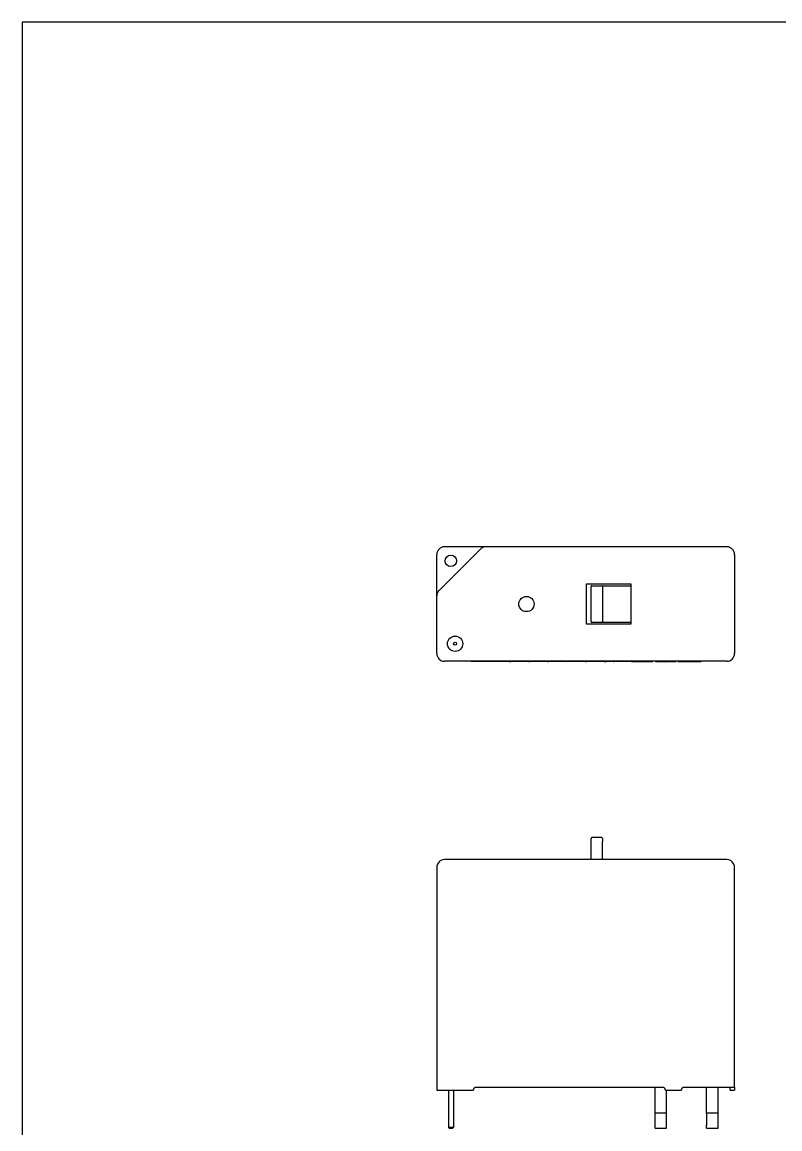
# Model space of a CAD drawing. Extents: x 10 to 220, y 10 to 307.
# Drawn here: x 21.5 to 120.8, y 151 to 296 of the extents above; entities that cross this region are included whole.
import ezdxf

# ---------------------------------------------------------------- set-up
doc = ezdxf.new("R2010")
doc.units = 0
doc.layers.get('0').update_dxf_attribs({"linetype": 'CONTINUOUS'})

msp = doc.modelspace()

# ---------------------------------------------------------------- linework, layer by layer
at = {"color": 110, "linetype": 'CONTINUOUS'}
for p, q in [((208.5, 296), (21.5, 296)), ((21.5, 296), (21.5, 21))]:
    msp.add_line(p, q, dxfattribs=at)
at = {"color": 7, "linetype": 'CONTINUOUS'}
for p, q in [((75.810389, 220.843074), (75.810389, 226.257288)), ((81.517496, 226.964395), (76.103282, 221.550181)), ((82.224602, 227.257287), (76.810389, 227.257287)), ((113.81039, 227.257287), (82.224602, 227.257287)), ((114.810388, 226.257288), (114.810388, 213.257288)), ((95.410389, 222.407288), (101.210389, 222.407288)), ((95.410389, 217.107288), (95.410389, 222.407288)), ((96.124391, 222.157288), (97.424391, 222.157288)), ((97.424391, 222.157288), (101.210389, 222.157288)), ((101.210389, 222.407288), (101.210389, 217.107288)), ((75.810389, 213.257288), (75.810389, 220.843074)), ((96.02439, 217.857288), (96.02439, 221.657288)), ((97.524391, 221.657288), (97.524391, 217.857288)), ((101.210389, 217.107288), (95.410389, 217.107288)), ((97.424391, 217.357288), (96.124391, 217.357288)), ((101.210389, 217.357288), (97.424391, 217.357288)), ((113.81039, 212.257288), (76.810389, 212.257288)), ((80.298139, 212.247288), (80.298139, 212.257288)), ((81.787603, 212.247288), (80.298139, 212.247288)), ((81.953661, 212.247288), (81.787603, 212.247288)), ((82.46897, 212.247288), (81.953661, 212.247288)), ((82.46897, 212.247288), (82.46897, 212.257288)), ((82.841547, 212.247288), (82.46897, 212.247288)), ((82.931203, 212.247288), (82.841547, 212.247288)), ((82.943411, 212.247288), (82.931203, 212.247288)), ((82.943411, 212.247288), (82.943411, 212.257288)), ((82.979066, 212.257288), (82.979066, 212.247288)), ((82.984757, 212.247288), (82.979066, 212.247288)), ((83.081711, 212.247288), (82.984757, 212.247288)), ((83.081711, 212.257288), (83.081711, 212.247288)), ((83.104683, 212.247288), (83.081711, 212.247288)), ((83.492949, 212.247288), (83.104683, 212.247288)), ((83.727472, 212.247288), (83.492949, 212.247288)), ((84.190185, 212.247288), (83.727472, 212.247288)), ((84.621325, 212.247288), (84.190185, 212.247288)), ((84.880683, 212.247288), (84.621325, 212.247288)), ((85.165482, 212.247288), (84.880683, 212.247288)), ((85.210211, 212.247288), (85.165482, 212.247288)), ((85.219197, 212.247288), (85.210211, 212.247288)), ((85.241586, 212.247288), (85.219197, 212.247288)), ((85.296901, 212.247288), (85.241586, 212.247288)), ((85.296901, 212.247288), (85.296901, 212.257288)), ((85.296901, 212.247288), (85.508462, 212.247288)), ((85.508462, 212.247288), (85.508462, 212.257288)), ((86.281472, 212.247288), (85.508462, 212.247288)), ((86.281472, 212.247288), (86.281472, 212.257288)), ((86.299451, 212.247288), (86.281472, 212.247288)), ((86.299451, 212.247288), (86.299451, 212.257288)), ((86.631193, 212.247288), (86.299451, 212.247288)), ((86.949354, 212.247288), (86.631193, 212.247288)), ((86.949354, 212.247288), (86.949354, 212.257288)), ((87.265303, 212.247288), (86.949354, 212.247288)), ((87.59051, 212.247288), (87.265303, 212.247288)), ((87.59051, 212.247288), (87.59051, 212.257288)), ((87.743476, 212.247288), (87.59051, 212.247288)), ((87.794474, 212.247288), (87.743476, 212.247288)), ((87.794474, 212.247288), (87.794474, 212.257288)), ((87.8446, 212.247288), (87.969934, 212.247288)), ((87.969934, 212.247288), (87.969934, 212.257288)), ((88.018458, 212.257288), (88.018458, 212.247288)), ((88.024148, 212.247288), (88.018458, 212.247288)), ((88.121103, 212.247288), (88.024148, 212.247288)), ((88.121103, 212.257288), (88.121103, 212.247288)), ((88.144075, 212.247288), (88.121103, 212.247288)), ((88.53234, 212.247288), (88.144075, 212.247288)), ((88.766864, 212.247288), (88.53234, 212.247288)), ((89.229577, 212.247288), (88.766864, 212.247288)), ((89.660717, 212.247288), (89.229577, 212.247288)), ((89.920074, 212.247288), (89.660717, 212.247288)), ((90.204873, 212.247288), (89.920074, 212.247288)), ((90.249603, 212.247288), (90.204873, 212.247288)), ((90.258588, 212.247288), (90.249603, 212.247288)), ((90.280978, 212.247288), (90.258588, 212.247288)), ((90.336292, 212.247288), (90.280978, 212.247288)), ((90.336292, 212.247288), (90.336292, 212.257288)), ((90.336292, 212.247288), (90.404502, 212.247288)), ((90.404502, 212.247288), (90.404502, 212.257288)), ((90.404502, 212.247288), (90.483253, 212.247288)), ((90.483253, 212.247288), (90.483253, 212.257288)), ((90.507035, 212.247288), (90.483253, 212.247288)), ((90.539923, 212.247288), (90.507035, 212.247288)), ((90.743523, 212.247288), (90.539923, 212.247288)), ((91.113544, 212.247288), (90.743523, 212.247288)), ((91.418599, 212.247288), (91.113544, 212.247288)), ((91.963092, 212.247288), (91.418599, 212.247288)), ((92.174994, 212.247288), (91.963092, 212.247288)), ((92.378326, 212.247288), (92.174994, 212.247288)), ((92.534752, 212.247288), (92.378326, 212.247288)), ((92.580142, 212.247288), (92.534752, 212.247288)), ((92.580142, 212.247288), (92.580142, 212.257288)), ((92.636135, 212.247288), (92.580142, 212.247288)), ((92.665551, 212.247288), (92.636135, 212.247288)), ((92.665551, 212.247288), (92.665551, 212.257288)), ((92.714473, 212.247288), (92.714473, 212.257288)), ((92.714473, 212.247288), (92.744429, 212.247288)), ((92.801082, 212.247288), (92.801082, 212.257288)), ((92.842108, 212.247288), (92.842108, 212.257288)), ((92.852451, 212.257288), (92.852451, 212.247288)), ((92.857598, 212.247288), (92.852451, 212.247288)), ((92.97091, 212.247288), (92.857598, 212.247288)), ((93.17903, 212.247288), (92.97091, 212.247288)), ((93.230081, 212.247288), (93.17903, 212.247288)), ((93.504398, 212.247288), (93.230081, 212.247288)), ((93.795366, 212.247288), (93.504398, 212.247288)), ((94.052845, 212.247288), (93.795366, 212.247288)), ((94.290377, 212.247288), (94.052845, 212.247288)), ((94.357807, 212.247288), (94.290377, 212.247288)), ((94.665501, 212.247288), (94.357807, 212.247288)), ((94.914795, 212.247288), (94.665501, 212.247288)), ((95.152381, 212.247288), (94.914795, 212.247288)), ((95.237245, 212.247288), (95.152381, 212.247288)), ((95.241319, 212.247288), (95.237245, 212.247288)), ((95.241319, 212.247288), (95.241319, 212.257288)), ((95.310959, 212.247288), (95.241319, 212.247288)), ((95.310959, 212.247288), (95.310959, 212.257288)), ((95.310959, 212.247288), (95.45163, 212.247288)), ((95.45163, 212.247288), (95.45163, 212.257288)), ((96.224667, 212.247288), (95.45163, 212.247288)), ((96.224667, 212.247288), (96.224667, 212.257288)), ((96.242673, 212.247288), (96.224667, 212.247288)), ((96.242673, 212.247288), (96.242673, 212.257288)), ((96.576664, 212.247288), (96.242673, 212.247288)), ((96.892481, 212.247288), (96.576664, 212.247288)), ((96.892481, 212.247288), (96.892481, 212.257288)), ((97.208604, 212.247288), (96.892481, 212.247288)), ((97.533758, 212.247288), (97.208604, 212.247288)), ((97.533758, 212.247288), (97.533758, 212.257288)), ((97.686806, 212.247288), (97.533758, 212.247288)), ((97.737641, 212.247288), (97.686806, 212.247288)), ((97.737641, 212.247288), (97.737641, 212.257288)), ((97.737641, 212.247288), (97.808111, 212.247288)), ((97.808111, 212.247288), (97.808111, 212.257288)), ((97.808111, 212.247288), (97.846573, 212.247288)), ((97.846573, 212.247288), (97.846573, 212.257288)), ((97.846573, 212.247288), (97.900418, 212.247288)), ((97.900418, 212.247288), (97.900418, 212.257288)), ((97.900418, 212.247288), (98.018195, 212.247288)), ((98.018195, 212.247288), (98.018195, 212.257288)), ((98.82166, 212.247288), (98.018195, 212.247288)), ((98.82166, 212.247288), (98.82166, 212.257288)), ((98.923494, 212.247288), (98.923494, 212.257288)), ((99.036745, 212.257288), (99.036745, 212.247288)), ((99.04137, 212.247288), (99.036745, 212.247288)), ((99.079674, 212.247288), (99.04137, 212.247288)), ((99.426805, 212.247288), (99.079674, 212.247288)), ((99.426805, 212.247288), (99.426805, 212.257288)), ((99.90474, 212.247288), (99.426805, 212.247288)), ((100.25346, 212.247288), (99.90474, 212.247288)), ((100.579675, 212.247288), (100.25346, 212.247288)), ((100.840752, 212.247288), (100.579675, 212.247288)), ((101.002307, 212.247288), (100.840752, 212.247288)), ((101.181978, 212.247288), (101.002307, 212.247288)), ((101.262099, 212.247288), (101.181978, 212.247288)), ((101.262099, 212.247288), (101.262099, 212.257288)), ((101.297769, 212.247288), (101.262099, 212.247288)), ((101.297769, 212.247288), (101.297769, 212.257288)), ((101.299591, 212.247288), (101.297769, 212.247288)), ((101.299591, 212.247288), (101.299591, 212.257288)), ((101.299591, 212.247288), (101.760817, 212.247288)), ((101.760817, 212.247288), (101.760817, 212.257288)), ((101.760817, 212.247288), (101.883893, 212.247288)), ((101.883893, 212.247288), (101.883893, 212.257288)), ((101.883893, 212.247288), (102.353125, 212.247288)), ((102.353125, 212.247288), (102.353125, 212.257288)), ((102.372925, 212.247288), (102.372925, 212.257288)), ((102.586174, 212.247288), (102.586174, 212.257288)), ((102.793864, 212.247288), (102.793864, 212.257288)), ((103.093866, 212.247288), (103.093866, 212.257288)), ((103.393865, 212.247288), (103.393865, 212.257288)), ((103.570789, 212.247288), (103.570789, 212.257288)), ((103.904548, 212.247288), (103.904548, 212.257288)), ((104.130189, 212.247288), (104.130189, 212.257288)), ((104.464236, 212.247288), (104.464236, 212.257288)), ((104.602698, 212.247288), (104.602698, 212.257288)), ((104.864235, 212.247288), (104.864235, 212.257288)), ((105.095004, 212.247288), (105.095004, 212.257288)), ((105.202697, 212.247288), (105.202697, 212.257288)), ((105.436174, 212.247288), (105.436174, 212.257288)), ((105.442583, 212.247288), (105.442583, 212.257288)), ((105.573352, 212.247288), (105.573352, 212.257288)), ((105.834891, 212.247288), (105.834891, 212.257288)), ((106.024207, 212.247288), (106.039775, 212.247288)), ((106.096429, 212.247288), (106.096429, 212.257288)), ((106.227198, 212.247288), (106.227198, 212.257288)), ((106.249848, 212.247288), (106.249848, 212.257288)), ((106.469934, 212.247288), (106.469934, 212.257288)), ((106.469934, 212.247288), (106.472365, 212.247288)), ((106.500703, 212.247288), (106.500703, 212.257288)), ((106.585318, 212.247288), (106.585318, 212.257288)), ((106.831472, 212.247288), (106.831472, 212.257288)), ((107.077626, 212.247288), (107.077626, 212.257288)), ((107.162242, 212.247288), (107.162242, 212.257288)), ((107.185319, 212.247288), (107.185319, 212.257288)), ((107.193438, 212.247288), (107.193438, 212.257288)), ((107.39557, 212.247288), (107.39557, 212.257288)), ((107.555739, 212.247288), (107.555739, 212.257288)), ((108.028622, 212.247288), (108.028622, 212.257288)), ((108.028622, 212.247288), (108.120147, 212.247288)), ((108.120147, 212.247288), (108.120147, 212.257288)), ((108.120147, 212.247288), (108.265062, 212.247288)), ((108.265062, 212.247288), (108.265062, 212.257288)), ((108.432859, 212.247288), (108.432859, 212.257288)), ((108.547264, 212.247288), (108.547264, 212.257288)), ((108.725063, 212.247288), (108.725063, 212.257288)), ((108.753979, 212.247288), (108.753979, 212.257288)), ((108.753979, 212.247288), (109.615519, 212.247288)), ((109.615519, 212.247288), (109.615519, 212.257288)), ((109.643854, 212.247288), (109.757542, 212.247288)), ((109.757542, 212.247288), (109.757542, 212.257288)), ((110.048852, 212.247288), (110.048852, 212.257288)), ((110.31039, 212.247288), (110.31039, 212.257288)), ((110.371928, 212.247288), (110.371928, 212.257288)), ((110.371928, 212.247288), (110.433466, 212.247288)), ((110.433466, 212.247288), (110.433466, 212.257288)), ((96.02439, 186.269785), (96.02439, 188.658341)), ((97.424391, 189.15834), (96.124391, 189.15834)), ((97.524391, 186.269785), (97.524391, 188.658341)), ((113.81039, 186.269785), (76.810389, 186.269785)), ((75.810389, 185.269785), (75.810389, 156.069785)), ((114.810388, 156.469784), (114.810388, 185.269785)), ((75.810389, 156.069785), (76.810389, 156.069785)), ((76.810389, 156.069785), (80.579449, 156.069785)), ((77.340389, 156.069785), (77.340389, 151.169784)), ((77.980389, 156.069785), (77.980389, 151.169784)), ((80.579449, 156.069785), (80.810389, 156.469784)), ((80.810389, 156.469784), (105.560388, 156.469784)), ((104.410389, 153.069784), (104.410389, 156.469784)), ((105.560388, 156.469784), (105.79133, 156.069785)), ((105.79133, 156.069785), (107.829449, 156.069785)), ((105.910388, 153.069784), (105.910388, 156.069785)), ((107.829449, 156.069785), (108.060389, 156.469784)), ((108.060389, 156.469784), (113.81039, 156.469784)), ((111.16039, 153.069784), (111.16039, 156.469784)), ((112.660389, 153.069784), (112.660389, 156.469784)), ((113.81039, 156.469784), (114.810388, 156.469784)), ((114.26039, 156.069785), (114.26039, 156.469784)), ((114.26039, 156.069785), (114.810388, 156.069785)), ((114.810388, 156.469784), (114.810388, 156.069785)), ((105.910388, 153.069784), (104.410389, 153.069784)), ((104.410389, 151.504181), (104.410389, 153.069784)), ((105.910388, 151.504181), (105.910388, 153.069784)), ((112.660389, 153.069784), (111.16039, 153.069784)), ((111.16039, 153.069784), (111.16039, 151.474973)), ((112.660389, 151.474973), (112.660389, 153.069784)), ((77.349176, 151.160998), (77.440389, 151.069784)), ((77.950389, 151.169784), (77.370389, 151.169784)), ((77.440389, 151.069784), (77.880389, 151.069784)), ((77.971602, 151.160998), (77.880389, 151.069784)), ((104.410389, 151.069784), (104.410389, 151.504181)), ((104.410389, 151.069784), (105.910388, 151.069784)), ((105.910388, 151.069784), (105.910388, 151.504181)), ((111.16039, 151.071047), (111.16039, 151.474973)), ((111.16039, 151.071047), (112.660389, 151.071047)), ((112.660389, 151.071047), (112.660389, 151.474973))]:
    msp.add_line(p, q, dxfattribs=at)
for points in [[(77.349176, 151.160998), (77.345445, 151.164729), (77.342672, 151.1675), (77.340965, 151.169208), (77.340389, 151.169784)], [(77.971602, 151.160998), (77.975333, 151.164729), (77.978105, 151.1675), (77.979812, 151.169208), (77.980389, 151.169784)]]:
    msp.add_lwpolyline(points, dxfattribs=at)
for centre, radius in [((77.660389, 225.407288), 0.75), ((87.560389, 219.757288), 1), ((78.210389, 214.557288), 1), ((78.210389, 214.557288), 0.2)]:
    msp.add_circle(centre, radius, dxfattribs=at)
for centre, radius, start, end in [((76.810389, 226.257288), 1, 90, 180), ((82.224602, 226.257288), 1, 90, 135), ((113.810389, 226.257288), 1, 0, 90), ((96.124391, 222.057288), 0.1, 90, 180), ((97.424391, 222.057288), 0.1, 0, 90), ((76.810389, 220.843074), 1, 157.5, 180), ((76.810389, 220.843074), 1, 135, 157.5), ((96.124391, 217.457288), 0.1, 180, 270), ((97.424391, 217.457288), 0.1, 270, 0), ((76.810389, 213.257288), 1, 180, 270), ((113.810389, 213.257288), 1, 270, 0), ((96.124391, 189.058341), 0.1, 90, 180), ((97.424391, 189.058341), 0.1, 0, 90), ((76.810389, 185.269784), 1, 135, 180), ((76.810389, 185.269784), 1, 90, 135), ((113.810389, 185.269784), 1, 45, 90), ((113.810389, 185.269784), 1, 0, 45), ((77.370389, 151.139784), 0.03, 90, 135), ((77.950389, 151.139784), 0.03, 45, 90)]:
    msp.add_arc(centre, radius, start, end, dxfattribs=at)
for points, start_tangent, end_tangent in [([(96.02438974732033, 221.65728764144617), (96.02438974732033, 221.6730399106029), (96.02438974732033, 221.68876709480978), (96.02438974732038, 221.70444410911702), (96.02438974732033, 221.72004586857477), (96.02438974732033, 221.7355472882331), (96.02438974732033, 221.75092328314238), (96.02438974732033, 221.76614876835256), (96.02438974732033, 221.78119865891406), (96.02438974732033, 221.7960478698769), (96.02438974732033, 221.8106713949675), (96.02438974732033, 221.8250469195502), (96.02438974732027, 221.83915542693697), (96.02438974732033, 221.8529781019491), (96.02438974732033, 221.86649612940775), (96.02438974732033, 221.87969069116227), (96.02438974732027, 221.89254267484066), (96.02438974732033, 221.90503242881303), (96.02438974732033, 221.91714024375628), (96.02438974732033, 221.92884641034786), (96.02438974732033, 221.94013121926483), (96.02438974732033, 221.95097736507128), (96.02438974732033, 221.96137715671549), (96.02438974732033, 221.97132530645095), (96.02438974732033, 221.98081652653136), (96.02438974732033, 221.9898455292102), (96.02438974732033, 221.99840149380205), (96.02438974732033, 222.00643856901254), (96.02438974732033, 222.01389723484786), (96.02438974732033, 222.0207179401268), (96.02438974732033, 222.0268411336681), (96.02438974732033, 222.03221180267875), (96.02438974732033, 222.03684921619114), (96.02438974732033, 222.04083327162462), (96.02438974732033, 222.04424563873894), (96.02438974732033, 222.047167987294), (96.02438974732033, 222.04968198704964), (96.02438974732033, 222.0518693077657), (96.02438974732033, 222.05381161920215), (96.02438974732033, 222.05559059111894), (96.02438974732033, 222.05728789327574)], (1e-16, 1), (1e-16, 1)), ([(97.52439092451212, 222.05728789327574), (97.52439092451212, 222.0555928154001), (97.52439092451212, 222.05381592059987), (97.52439092451212, 222.0518753919507), (97.52439092451212, 222.04968941252812), (97.52439092451212, 222.04717616540748), (97.52439092451212, 222.0442538336645), (97.52439092451212, 222.0408406003746), (97.52439092451212, 222.03685464861317), (97.52439092451212, 222.03221416145598), (97.52439092451212, 222.0268391114515), (97.52439092451212, 222.02071068489707), (97.52439092451212, 222.01388506669937), (97.52439092451212, 222.00642302390784), (97.52439092451212, 221.99838532357202), (97.52439092451212, 221.98983254980615), (97.52439092451212, 221.98080717898975), (97.52439092451212, 221.97131850107044), (97.52439092451212, 221.96137225580625), (97.52439092451212, 221.9509741829555), (97.52439092451212, 221.9401300222763), (97.52439092451212, 221.92884777061627), (97.52439092451212, 221.91714445134366), (97.52439092451212, 221.90503934399672), (97.52439092451212, 221.89255172811457), (97.52439092451212, 221.87970088323593), (97.52439092451212, 221.8665060855915), (97.52439092451212, 221.85298659047024), (97.52439092451212, 221.83916164499036), (97.52439092451212, 221.82505049625163), (97.52439092451212, 221.8106723913534), (97.52439092451212, 221.79604676275474), (97.52439092451212, 221.78119607657257), (97.52439092451212, 221.76614527487405), (97.52439092451212, 221.75091937209854), (97.52439092451212, 221.73554338268573), (97.52439092451212, 221.72004232107517), (97.52439092451212, 221.70444120170643), (97.52439092451212, 221.68876503901893), (97.52439092451212, 221.67303884745232), (97.52439092451212, 221.65728764144617)], (1e-16, -1), (1.806e-12, -1)), ([(96.02438974732033, 217.45728779120287), (96.02438974732033, 217.4589828084559), (96.02438974732033, 217.46075964501492), (96.02438974732033, 217.46270012018596), (96.02438974732033, 217.4648860532749), (96.02438974732033, 217.46739926358788), (96.02438974732033, 217.4703215704308), (96.02438974732033, 217.47373479310968), (96.02438974732033, 217.47772075093053), (96.02438974732033, 217.4823612631993), (96.02438974732033, 217.4877363596037), (96.02438974732033, 217.4938648509292), (96.02438974732033, 217.5006905429355), (96.02438974732033, 217.50815265883696), (96.02438974732038, 217.51619042184825), (96.02438974732033, 217.52474323813772), (96.02438974732033, 217.53376862608968), (96.02438974732033, 217.54325730017723), (96.02438974732033, 217.55320352628874), (96.02438974732033, 217.56360157031236), (96.02438974732038, 217.57444569813643), (96.02438974732033, 217.5857279177674), (96.02438974732033, 217.5974312070414), (96.02438974732033, 217.6095362865907), (96.02438974732033, 217.62202387704755), (96.02438974732033, 217.63487469904433), (96.02438974732033, 217.64806947648023), (96.02438974732033, 217.66158895393806), (96.02438974732033, 217.67541388407042), (96.02438974732033, 217.68952501954843), (96.02438974732033, 217.7039031130431), (96.02438974732033, 217.71852873186532), (96.02438974732033, 217.7333794096944), (96.02438974732033, 217.7484302043029), (96.02438974732033, 217.76365610109335), (96.02438974732033, 217.77903208546837), (96.02438974732033, 217.7945331428305), (96.02438974732027, 217.81013425858234), (96.02438974732033, 217.82581041812648), (96.02438974732033, 217.84153660686547), (96.02438974732033, 217.85728781020188)], (1e-16, 1), (-1.8058e-12, 1)), ([(97.52439092451212, 217.85728781020188), (97.52439092451212, 217.84153554965684), (97.52439092451212, 217.82580837372376), (97.52439092451212, 217.8101313670143), (97.52439092451212, 217.79452961414057), (97.52439092451212, 217.77902819971422), (97.52439092451212, 217.76365220834742), (97.52439092451212, 217.74842672465178), (97.52439092451212, 217.7333768332393), (97.52439092451212, 217.71852761872188), (97.52439092451212, 217.7039040870904), (97.52439092451212, 217.68952855456274), (97.52439092451212, 217.6754200416736), (97.52439092451212, 217.6615973675846), (97.52439092451212, 217.64807935145768), (97.52439092451212, 217.6348848153888), (97.52439092451212, 217.62203287197954), (97.52439092451212, 217.60954316628425), (97.52439092451212, 217.59743540032258), (97.52439092451212, 217.58572927611428), (97.52439092451212, 217.5744444956788), (97.52439092451212, 217.5635983588888), (97.52439092451212, 217.55319855871758), (97.52439092451212, 217.54325038683587), (97.52439092451212, 217.53375913491453), (97.52439092451212, 217.52473009462426), (97.52439092451212, 217.5161740905573), (97.52439092451212, 217.50813697697043), (97.52439092451212, 217.5006782761526), (97.52439092451212, 217.4938575415743), (97.52439092451212, 217.48773432670632), (97.52439092451212, 217.4823636465311), (97.52439092451212, 217.47772623242108), (97.52439092451212, 217.47374218582715), (97.52439092451212, 217.4703298358099), (97.52439092451212, 217.46740751142985), (97.52439092451212, 217.46489354174733), (97.52439092451212, 217.46270625582287), (97.52439092451212, 217.46076398271703), (97.52439092451212, 217.4589850514902), (97.52439092451212, 217.45728779120287)], (-3.6115e-12, -1), (1e-16, -1)), ([(98.9234944766151, 212.24728793373248), (98.92367726975638, 212.24728793373248), (98.92390710851438, 212.2472879337325), (98.92423103850578, 212.24728793373245), (98.9246961053473, 212.2472879337325), (98.92534935465565, 212.24728793373245), (98.92623783204746, 212.24728793373248), (98.92740858313951, 212.24728793373248), (98.9289086535484, 212.24728793373245), (98.93078508889099, 212.24728793373248), (98.93308493478386, 212.24728793373248), (98.93585523684376, 212.24728793373245), (98.93914304068736, 212.24728793373245), (98.94299539193142, 212.2472879337325), (98.94745933619251, 212.24728793373248), (98.95258191908746, 212.24728793373248), (98.95841018623295, 212.24728793373245), (98.96498344136697, 212.24728793373248), (98.97220468118618, 212.2472879337325), (98.97986040968428, 212.2472879337325), (98.98773338252184, 212.24728793373248)], (1, -2.79145e-10), (1, 0)), ([(102.37292516583082, 212.24728793373248), (102.39412906593637, 212.2472879337325), (102.41505627259917, 212.24728793373245), (102.43543009237666, 212.24728793373248), (102.45497383182604, 212.24728793373248), (102.47341079750473, 212.2472879337325), (102.49046429596993, 212.2472879337325), (102.5058576353488, 212.24728793373245), (102.51939541036526, 212.2472879337325), (102.53118157434582, 212.24728793373254), (102.54138897717715, 212.2472879337325), (102.55019046874591, 212.24728793373248), (102.55775889893866, 212.24728793373248), (102.56426711764206, 212.2472879337325), (102.56988797460426, 212.24728793373245), (102.57477528485626, 212.24728793373248), (102.57901110450652, 212.2472879337325), (102.58266058261515, 212.24728793373245), (102.58578886824242, 212.24728793373245), (102.58846111044843, 212.2472879337325), (102.59074245829348, 212.2472879337325), (102.59269806083753, 212.2472879337325), (102.59439306714089, 212.2472879337325), (102.5958926262638, 212.24728793373245), (102.59726188726628, 212.2472879337325), (102.5985659992086, 212.24728793373248)], (1, 2.6985e-12), (1, -8.51018e-11)), ([(102.58617382103083, 212.24728793373248), (102.58772956610122, 212.24728793373242), (102.58944990486734, 212.2472879337325), (102.59149943102491, 212.24728793373245), (102.59404273826968, 212.24728793373248), (102.59724442029747, 212.24728793373248), (102.60126907080391, 212.24728793373248), (102.60628128348483, 212.24728793373248), (102.61244565203586, 212.24728793373248), (102.61992677015283, 212.24728793373248), (102.62888923153142, 212.24728793373248), (102.6394976298674, 212.24728793373248), (102.6518864458491, 212.24728793373248), (102.66595590393925, 212.24728793373245), (102.6814964736561, 212.24728793373248), (102.69829799619598, 212.24728793373245), (102.71615031275488, 212.24728793373248), (102.73484326452913, 212.24728793373245), (102.7541666927149, 212.24728793373245), (102.7739104385083, 212.24728793373245), (102.79386434310553, 212.24728793373248)], (1, -6.95797e-11), (1, 2.8639e-12)), ([(102.79386434310553, 212.24728793373248), (102.80691023324371, 212.24728793373245), (102.81999258085253, 212.24728793373245), (102.83314784340294, 212.24728793373248), (102.84641247836558, 212.24728793373254), (102.85982294321113, 212.24728793373245), (102.87341569541044, 212.24728793373245), (102.88722719243415, 212.24728793373248), (102.901293891753, 212.2472879337325), (102.91565225083784, 212.24728793373248), (102.93033872715935, 212.24728793373248), (102.94538977818823, 212.2472879337325), (102.96083486278681, 212.24728793373248), (102.97665124699378, 212.24728793373245), (102.99279261918511, 212.24728793373248), (103.009212552506, 212.24728793373248), (103.02586462010149, 212.2472879337325), (103.04270239511666, 212.24728793373248), (103.05967945069656, 212.2472879337325), (103.07674935998628, 212.2472879337325), (103.0938656961309, 212.24728793373248)], (1, 0), (1, -3.3255e-12)), ([(102.96095851415274, 212.24728793373248), (102.96235806481323, 212.2472879337325), (102.96382497433879, 212.24728793373248), (102.96542660159437, 212.24728793373242), (102.96723030544499, 212.24728793373245), (102.96930344475564, 212.2472879337325), (102.9717133783914, 212.2472879337325), (102.97452746521722, 212.24728793373248), (102.97781306409811, 212.24728793373245), (102.98163753389909, 212.2472879337325), (102.98606823348521, 212.24728793373248), (102.99117252172144, 212.24728793373245), (102.99701775747283, 212.24728793373245), (103.00367129960435, 212.24728793373245), (103.01120050698106, 212.2472879337325), (103.019696373176, 212.2472879337325), (103.02934599918999, 212.2472879337325), (103.04036091151423, 212.24728793373245), (103.05295263664388, 212.2472879337325), (103.06733270107415, 212.24728793373248), (103.08370105930126, 212.2472879337325), (103.10197656771751, 212.24728793373248), (103.12178842397284, 212.2472879337325), (103.14275254110751, 212.24728793373248), (103.16448483216172, 212.24728793373245), (103.18660121017572, 212.24728793373248)], (1, 7.93659e-11), (1, 2.5929e-12)), ([(103.0938656961309, 212.24728793373248), (103.11080327652954, 212.2472879337325), (103.12770467179908, 212.24728793373248), (103.14453369681061, 212.24728793373248), (103.16125416643504, 212.2472879337325), (103.17782989554328, 212.2472879337325), (103.19422469900636, 212.24728793373248), (103.21040239169523, 212.24728793373248), (103.22632678848086, 212.24728793373248), (103.24196170423417, 212.24728793373248), (103.25727095382618, 212.24728793373242), (103.2722183521278, 212.24728793373248), (103.28677514177284, 212.24728793373248), (103.30096476375658, 212.2472879337325), (103.31483303918375, 212.2472879337325), (103.32842587470529, 212.24728793373248), (103.34178917697207, 212.24728793373245), (103.35496885263521, 212.2472879337325), (103.36801080834542, 212.24728793373245), (103.3809609507538, 212.24728793373248), (103.39386518651125, 212.24728793373248)], (1, 0), (1, -0)), ([(103.39386518651125, 212.24728793373248), (103.40834729372054, 212.24728793373245), (103.42272410406534, 212.2472879337325), (103.43689032068127, 212.24728793373248), (103.45074064670374, 212.24728793373245), (103.46416978526835, 212.24728793373248), (103.47707243951052, 212.24728793373248), (103.48934331256592, 212.24728793373245), (103.50087710757012, 212.24728793373254), (103.5115685276584, 212.24728793373245), (103.5213122759665, 212.24728793373248), (103.53000305562992, 212.2472879337325), (103.53755778519414, 212.24728793373248), (103.54404572030572, 212.24728793373248), (103.54960001891348, 212.24728793373248), (103.5543540576609, 212.24728793373248), (103.55844121319129, 212.24728793373248), (103.56199486214811, 212.2472879337325), (103.56514838117474, 212.2472879337325), (103.56803514691453, 212.2472879337325), (103.57078853601095, 212.24728793373248)], (1, -3.9395e-12), (1, -0)), ([(103.5455739086257, 212.24728793373248), (103.56592837436565, 212.24728793373245), (103.58623789376438, 212.24728793373248), (103.60645752048086, 212.2472879337325), (103.62654230817387, 212.24728793373245), (103.64644731050228, 212.24728793373245), (103.66612758112504, 212.24728793373245), (103.68553817370085, 212.24728793373248), (103.7046341418887, 212.24728793373242), (103.72337053934737, 212.24728793373248), (103.74170241973579, 212.24728793373248), (103.75958483671266, 212.24728793373248), (103.77698232242042, 212.2472879337325), (103.7939244316112, 212.24728793373245), (103.81046800449073, 212.24728793373245), (103.82666997481775, 212.2472879337325), (103.84258727635094, 212.24728793373245), (103.85827684284911, 212.2472879337325), (103.87379560807099, 212.24728793373248), (103.88920050577539, 212.24728793373248), (103.90454846972105, 212.24728793373248)], (1, 0), (1, 3.6968e-12)), ([(103.90454846972105, 212.24728793373248), (103.92575236982654, 212.2472879337325), (103.9466795764894, 212.24728793373245), (103.96705339626683, 212.24728793373248), (103.98659713571627, 212.24728793373248), (104.0050341013949, 212.2472879337325), (104.0220875998601, 212.2472879337325), (104.03748093923897, 212.24728793373245), (104.05101871425543, 212.2472879337325), (104.06280487823605, 212.24728793373254), (104.07301228106738, 212.2472879337325), (104.08181377263614, 212.24728793373248), (104.08938220282883, 212.24728793373248), (104.09589042153229, 212.2472879337325), (104.10151127849443, 212.24728793373245), (104.10639858874649, 212.24728793373248), (104.11063440839669, 212.2472879337325), (104.11428388650538, 212.24728793373245), (104.11741217213259, 212.24728793373245), (104.12008441433866, 212.2472879337325), (104.12236576218365, 212.2472879337325), (104.12432136472776, 212.2472879337325), (104.12601637103111, 212.2472879337325), (104.12751593015398, 212.24728793373245), (104.12888519115646, 212.2472879337325), (104.13018930309883, 212.24728793373248)], (1, 5.397e-12), (1, -8.51018e-11)), ([(104.46423608416191, 212.24728793373248), (104.4651015276742, 212.24728793373248), (104.46607986773674, 212.2472879337325), (104.46728400089992, 212.24728793373248), (104.46882682371412, 212.24728793373245), (104.4708212327296, 212.2472879337325), (104.47338012449669, 212.24728793373245), (104.4766163955658, 212.24728793373248), (104.4806429424871, 212.24728793373248), (104.48557266181106, 212.2472879337325), (104.49151845008791, 212.24728793373248), (104.49859320386801, 212.2472879337325), (104.50688959855674, 212.2472879337325), (104.51634006217793, 212.24728793373248), (104.52680074412157, 212.2472879337325), (104.53812732748443, 212.2472879337325), (104.55017549536333, 212.24728793373245), (104.56280093085505, 212.24728793373245), (104.5758593170564, 212.24728793373245), (104.58920633706416, 212.24728793373245), (104.60269767397514, 212.24728793373248)], (1, -6.18916e-11), (1, 4.2361e-12)), ([(104.60269767397514, 212.24728793373248), (104.61426693500798, 212.24728793373248), (104.62586435537608, 212.2472879337325), (104.63751809441467, 212.24728793373248), (104.64925631145891, 212.2472879337325), (104.66110716584413, 212.24728793373248), (104.67309881690554, 212.24728793373248), (104.68525942397835, 212.24728793373248), (104.69761714639785, 212.24728793373248), (104.71020014349918, 212.24728793373248), (104.72303657461762, 212.24728793373245), (104.73615459908845, 212.24728793373248), (104.74957654025926, 212.24728793373245), (104.76328405871433, 212.24728793373248), (104.77724151300785, 212.24728793373245), (104.79141319802002, 212.24728793373248), (104.80576340863118, 212.24728793373248), (104.82025643972136, 212.24728793373248), (104.83485658617096, 212.2472879337325), (104.84952814286012, 212.24728793373248), (104.86423540466902, 212.24728793373248)], (1, 0), (1, 0)), ([(104.86423540466902, 212.24728793373248), (104.87723208114986, 212.24728793373248), (104.89020153054705, 212.24728793373245), (104.90311652577688, 212.24728793373248), (104.91594983975565, 212.24728793373245), (104.92867424539978, 212.24728793373248), (104.94126251562554, 212.24728793373245), (104.9536874233493, 212.24728793373248), (104.96592174148728, 212.2472879337325), (104.97793824295584, 212.2472879337325), (104.9897097006714, 212.24728793373245), (105.00120888755023, 212.24728793373245), (105.01241408798111, 212.24728793373245), (105.0233428024857, 212.24728793373245), (105.03402953179645, 212.24728793373248), (105.04450884522694, 212.2472879337325), (105.05481531209037, 212.24728793373248), (105.06498350170037, 212.2472879337325), (105.07504798337007, 212.2472879337325), (105.08504332641306, 212.24728793373248), (105.09500410014263, 212.24728793373248)], (1, -4.3783e-12), (1, 0)), ([(105.09500410014263, 212.24728793373248), (105.10406786784708, 212.24728793373248), (105.11306286966314, 212.2472879337325), (105.12192033970237, 212.2472879337325), (105.13057151207627, 212.24728793373245), (105.13894762089652, 212.24728793373245), (105.14697990027466, 212.24728793373248), (105.15459958432226, 212.24728793373248), (105.16173790715092, 212.2472879337325), (105.16832610287216, 212.24728793373242), (105.17429540559763, 212.24728793373245), (105.1795770494389, 212.24728793373245), (105.18411716085151, 212.2472879337325), (105.18796161725234, 212.24728793373248), (105.19119726578705, 212.24728793373248), (105.19391107900796, 212.2472879337325), (105.19619002946732, 212.24728793373245), (105.19812108971749, 212.24728793373245), (105.19979123231073, 212.24728793373248), (105.20128742979941, 212.2472879337325), (105.20269665473572, 212.24728793373248)], (1, 0), (1, -7.83286e-11)), ([(105.25935086959473, 212.24728793373248), (105.26980698963249, 212.24728793373248), (105.28018436964064, 212.2472879337325), (105.29040426958969, 212.24728793373248), (105.30039156037154, 212.24728793373248), (105.31012277937666, 212.24728793373248), (105.31961306175035, 212.2472879337325), (105.32887846993472, 212.24728793373248), (105.3379350663719, 212.2472879337325), (105.34679891350393, 212.24728793373248), (105.35548607377288, 212.24728793373248), (105.36401260962091, 212.2472879337325), (105.37239458349015, 212.2472879337325), (105.38064805782258, 212.2472879337325), (105.38878909506033, 212.24728793373245), (105.39683375764557, 212.24728793373245), (105.40479810802029, 212.24728793373248), (105.41269820862667, 212.24728793373248), (105.42055012190676, 212.2472879337325), (105.42836991030262, 212.24728793373248), (105.43617363625643, 212.24728793373248)], (1, 0), (1, -0)), ([(105.44258299821493, 212.24728793373248), (105.44330980454029, 212.24728793373245), (105.44414490071395, 212.24728793373245), (105.44519657658427, 212.24728793373245), (105.44657312199942, 212.24728793373248), (105.44838282680777, 212.24728793373245), (105.45073398085756, 212.2472879337325), (105.4537348739972, 212.24728793373254), (105.45749379607489, 212.24728793373245), (105.46211903693896, 212.24728793373245), (105.46771888643767, 212.2472879337325), (105.47440163441937, 212.2472879337325), (105.48225644380759, 212.24728793373254), (105.49121904583839, 212.2472879337325), (105.50115137804457, 212.24728793373248), (105.51191490754397, 212.24728793373245), (105.52337110145439, 212.24728793373254), (105.53538142689351, 212.24728793373248), (105.5478073509793, 212.2472879337325), (105.56051034082944, 212.2472879337325), (105.57335186356184, 212.24728793373248)], (1, 0), (1, -8.9013e-12)), ([(105.57335186356184, 212.24728793373248), (105.58480375707919, 212.24728793373248), (105.59628598106005, 212.24728793373245), (105.60782886596817, 212.24728793373248), (105.61946274226696, 212.24728793373245), (105.63121794042016, 212.24728793373248), (105.64312479089122, 212.24728793373248), (105.65521362414378, 212.24728793373248), (105.66751477064147, 212.24728793373254), (105.68005856084775, 212.24728793373248), (105.69287532522631, 212.24728793373248), (105.70599539424066, 212.24728793373245), (105.71944311347991, 212.24728793373248), (105.73319926778757, 212.24728793373248), (105.74722537754317, 212.2472879337325), (105.76148287768277, 212.24728793373248), (105.77593320314239, 212.2472879337325), (105.79053778885796, 212.24728793373248), (105.80525806976553, 212.24728793373248), (105.82005548080113, 212.24728793373248), (105.83489145690069, 212.24728793373248)], (1, -4.9571e-12), (1, -0)), ([(105.63001725429174, 212.24728793373248), (105.63513064984525, 212.24728793373245), (105.63972942542736, 212.24728793373245), (105.64381019603425, 212.24728793373242), (105.64740173971998, 212.24728793373248), (105.65053283453884, 212.2472879337325), (105.65323225854488, 212.24728793373248), (105.65552878979238, 212.24728793373245), (105.65745120633554, 212.2472879337325), (105.65902828622845, 212.2472879337325), (105.6602888075254, 212.24728793373245), (105.66126154828052, 212.24728793373248), (105.66197528654791, 212.24728793373248), (105.66245880038193, 212.24728793373248), (105.66274086783662, 212.24728793373248), (105.66285026696622, 212.24728793373248), (105.66281577582495, 212.24728793373248), (105.66266617246688, 212.24728793373248), (105.66243023494636, 212.2472879337325), (105.66213674131737, 212.2472879337325), (105.66181446963421, 212.24728793373248)], (1, 0), (-1, 1e-16)), ([(105.83489145690069, 212.24728793373248), (105.849758084289, 212.24728793373245), (105.86459126388607, 212.24728793373248), (105.87935754790075, 212.2472879337325), (105.89402348854188, 212.2472879337325), (105.90855563801816, 212.24728793373254), (105.92292054853854, 212.24728793373245), (105.93708477231169, 212.24728793373245), (105.9510148615465, 212.24728793373248), (105.96467736845173, 212.24728793373245), (105.97803884523628, 212.2472879337325), (105.99106584410882, 212.24728793373248), (106.00373210861099, 212.24728793373245), (106.01605986606953, 212.2472879337325), (106.02809137449381, 212.24728793373248), (106.03986895517446, 212.24728793373248), (106.05143492940206, 212.2472879337325), (106.0628316184673, 212.2472879337325), (106.07410134366077, 212.2472879337325), (106.08528642627303, 212.2472879337325), (106.09642918759462, 212.24728793373248)], (1, 0), (1, 0)), ([(106.09642918759462, 212.24728793373248), (106.10751479189437, 212.24728793373242), (106.11848324147948, 212.24728793373242), (106.12921738163507, 212.2472879337325), (106.13960005764639, 212.2472879337325), (106.14951411479885, 212.24728793373248), (106.15884239837757, 212.24728793373245), (106.16746775368583, 212.2472879337325), (106.17530082401888, 212.24728793373248), (106.1823605759295, 212.24728793373248), (106.1886923580162, 212.24728793373245), (106.1943415188774, 212.24728793373245), (106.19935340711154, 212.24728793373245), (106.20377337131711, 212.24728793373245), (106.20764676009244, 212.24728793373245), (106.21101895890908, 212.24728793373245), (106.21393549813789, 212.24728793373245), (106.21644194373752, 212.24728793373248), (106.21858386166681, 212.2472879337325), (106.22040681788465, 212.24728793373248), (106.22195637834969, 212.2472879337325), (106.22327810902081, 212.24728793373248), (106.22441757585673, 212.2472879337325), (106.22542034481629, 212.24728793373248), (106.2263319818583, 212.2472879337325), (106.22719805294153, 212.24728793373248)], (1, -5.1551e-12), (1, -6.39934e-11)), ([(106.24984781795612, 212.24728793373248), (106.25855195601261, 212.24728793373248), (106.26726938493576, 212.24728793373248), (106.27601339559246, 212.24728793373248), (106.28479727884937, 212.24728793373248), (106.29363432557315, 212.24728793373245), (106.3025378266307, 212.24728793373248), (106.31152107288861, 212.24728793373248), (106.32059735521372, 212.24728793373245), (106.32977996447269, 212.2472879337325), (106.3390821915323, 212.24728793373248), (106.34851732725932, 212.2472879337325), (106.35809866252035, 212.24728793373245), (106.36783948818228, 212.24728793373248), (106.37775309511179, 212.24728793373245), (106.38785277417557, 212.2472879337325), (106.39815181624041, 212.24728793373248), (106.40866351217304, 212.2472879337325), (106.41940115284021, 212.24728793373248), (106.4303780291086, 212.24728793373248), (106.4415959601985, 212.24728793373248)], (1, 0), (1, 5.1228e-12)), ([(106.50070327871916, 212.24728793373248), (106.50199828817873, 212.24728793373248), (106.50334813369554, 212.2472879337325), (106.50480765132673, 212.24728793373242), (106.50643167712965, 212.24728793373248), (106.5082750471615, 212.24728793373248), (106.51039259747941, 212.24728793373248), (106.51283916414067, 212.24728793373248), (106.51566958320248, 212.2472879337325), (106.51893869072202, 212.24728793373248), (106.5227013227566, 212.2472879337325), (106.52701231536335, 212.24728793373245), (106.53191509887219, 212.24728793373248), (106.53737388863564, 212.24728793373248), (106.54331929054584, 212.24728793373248), (106.54968178858164, 212.24728793373248), (106.5563918667223, 212.24728793373248), (106.56338000894667, 212.24728793373245), (106.57057669923395, 212.24728793373245), (106.57791242156307, 212.24728793373245), (106.58531765991322, 212.24728793373248)], (1, 0), (1, -0)), ([(106.58531765991322, 212.24728793373248), (106.59637038342734, 212.2472879337325), (106.60744656703727, 212.2472879337325), (106.61856967083875, 212.24728793373248), (106.62976315492776, 212.2472879337325), (106.64105047939998, 212.24728793373248), (106.65245510435128, 212.2472879337325), (106.66400048987745, 212.24728793373248), (106.67571009607425, 212.24728793373245), (106.68760738303766, 212.2472879337325), (106.69971581086335, 212.24728793373254), (106.7120588396472, 212.2472879337325), (106.72465480039804, 212.24728793373248), (106.73748796134302, 212.24728793373248), (106.75052870810609, 212.2472879337325), (106.76374738557038, 212.2472879337325), (106.77711433861899, 212.24728793373242), (106.7905999121351, 212.24728793373248), (106.80417445100178, 212.24728793373248), (106.8178083001022, 212.24728793373248), (106.83147180431953, 212.24728793373248)], (1, 5.1375e-12), (1, 4.1648e-12)), ([(106.83147180431953, 212.24728793373248), (106.84524270078558, 212.24728793373248), (106.85898629666801, 212.24728793373245), (106.87267529138299, 212.24728793373248), (106.88628238434697, 212.2472879337325), (106.89978027497617, 212.2472879337325), (106.91314166268685, 212.24728793373245), (106.92633924689548, 212.2472879337325), (106.93934572701826, 212.24728793373248), (106.95213380247154, 212.2472879337325), (106.96467617267152, 212.24728793373245), (106.97694553703471, 212.24728793373245), (106.98891987523146, 212.2472879337325), (107.00061628527627, 212.2472879337325), (107.01206943497786, 212.24728793373248), (107.02331407581383, 212.2472879337325), (107.03438495926187, 212.2472879337325), (107.04531683679946, 212.24728793373245), (107.05614445990423, 212.2472879337325), (107.06690258005383, 212.24728793373248), (107.0776259487258, 212.24728793373248)], (1, 0), (1, 0)), ([(107.0776259487258, 212.24728793373248), (107.08496530900513, 212.24728793373245), (107.09224659778985, 212.24728793373248), (107.09941174358553, 212.24728793373248), (107.1064026748974, 212.24728793373248), (107.11316132023106, 212.2472879337325), (107.11962960809186, 212.24728793373245), (107.12574946698524, 212.24728793373248), (107.13146282541666, 212.2472879337325), (107.13671161189151, 212.2472879337325), (107.14143775491524, 212.24728793373248), (107.1455831829933, 212.24728793373248), (107.14910199747979, 212.24728793373248), (107.15203225732697, 212.24728793373242), (107.15444742298965, 212.24728793373254), (107.15642107935108, 212.24728793373248), (107.158026811295, 212.24728793373248), (107.15933820370483, 212.24728793373245), (107.1604288414641, 212.24728793373248), (107.16137230945637, 212.24728793373248), (107.16224219256512, 212.24728793373248)], (1, -1.55518e-11), (1, -0)), ([(107.39557016247383, 212.24728793373248), (107.39708694143994, 212.24728793373248), (107.39872480297848, 212.24728793373248), (107.400604829662, 212.24728793373248), (107.40284810406288, 212.24728793373248), (107.40557570875373, 212.24728793373248), (107.40890872630686, 212.24728793373254), (107.41296823929483, 212.2472879337325), (107.41787533029006, 212.24728793373248), (107.42375108186505, 212.24728793373248), (107.43071657659223, 212.24728793373248), (107.4388928970441, 212.2472879337325), (107.44837822646636, 212.24728793373248), (107.45909771447506, 212.24728793373248), (107.47089744689984, 212.2472879337325), (107.48362310310964, 212.24728793373248), (107.49712036247385, 212.24728793373248), (107.51123490436137, 212.24728793373245), (107.5258124081416, 212.2472879337325), (107.54069855318349, 212.24728793373248), (107.55573901885626, 212.24728793373248)], (1, -3.60911e-11), (1, 0)), ([(107.55573901885626, 212.24728793373248), (107.57674658512681, 212.2472879337325), (107.59780340960779, 212.24728793373248), (107.6189587505095, 212.24728793373242), (107.6402618660425, 212.24728793373248), (107.66176201441706, 212.24728793373248), (107.68350845384364, 212.24728793373254), (107.70555044253254, 212.2472879337325), (107.72793723869424, 212.24728793373248), (107.75071810053916, 212.24728793373248), (107.77394228627762, 212.24728793373245), (107.79765905412009, 212.24728793373248), (107.82190728532541, 212.24728793373245), (107.84665460841742, 212.24728793373248), (107.87183872707672, 212.2472879337325), (107.8973972419366, 212.24728793373248), (107.92326775363026, 212.24728793373248), (107.94938786279093, 212.24728793373248), (107.97569517005186, 212.24728793373245), (108.00212727604631, 212.2472879337325), (108.02862178140751, 212.24728793373248)], (1, 2.7027e-12), (1, -2.148e-12)), ([(108.26506223136064, 212.24728793373248), (108.27478787421123, 212.24728793373245), (108.28447512980998, 212.2472879337325), (108.29408561090477, 212.24728793373248), (108.30358093024395, 212.2472879337325), (108.3129227005754, 212.2472879337325), (108.32207253464722, 212.24728793373248), (108.33099664746553, 212.24728793373248), (108.33969620003185, 212.2472879337325), (108.34818838869913, 212.24728793373248), (108.35649049379234, 212.24728793373248), (108.36461979563623, 212.2472879337325), (108.37259357455585, 212.24728793373245), (108.38042911087618, 212.2472879337325), (108.38814368492197, 212.2472879337325), (108.39575457701827, 212.24728793373254), (108.40327906748999, 212.2472879337325), (108.41073443666201, 212.24728793373248), (108.4181379648592, 212.24728793373245), (108.42550693240665, 212.24728793373245), (108.43285861962912, 212.24728793373248)], (1, 0), (1, 0)), ([(108.43285861962912, 212.24728793373248), (108.44305754021141, 212.24728793373245), (108.45317273925721, 212.24728793373248), (108.46312049522984, 212.24728793373254), (108.47281708659276, 212.24728793373248), (108.48217879180939, 212.24728793373245), (108.49112188934319, 212.24728793373248), (108.4995626576576, 212.24728793373245), (108.50741737521602, 212.24728793373248), (108.51460232048194, 212.24728793373248), (108.5210337719187, 212.2472879337325), (108.52662800798979, 212.24728793373245), (108.5313196083774, 212.2472879337325), (108.53516471003022, 212.24728793373248), (108.53826899797005, 212.24728793373248), (108.5407383027273, 212.2472879337325), (108.54267845483244, 212.24728793373245), (108.54419528481586, 212.2472879337325), (108.54539462320795, 212.24728793373248), (108.5463823005392, 212.2472879337325), (108.54726414734003, 212.24728793373248)], (1, -5.5965e-12), (1, 0)), ([(108.54726414734003, 212.24728793373248), (108.5658829245813, 212.24728793373248), (108.58411323858442, 212.24728793373248), (108.60156662611124, 212.24728793373245), (108.61785462392365, 212.24728793373248), (108.63258877792728, 212.2472879337325), (108.64548926689193, 212.24728793373242), (108.65665510222996, 212.24728793373245), (108.66626782422813, 212.24728793373245), (108.67450897317318, 212.24728793373248), (108.68156008935196, 212.24728793373248), (108.68760271305112, 212.24728793373248), (108.69281838455757, 212.24728793373248), (108.69738826443839, 212.2472879337325), (108.70144910355114, 212.24728793373248), (108.70505221671326, 212.24728793373245), (108.70823921537473, 212.24728793373248), (108.71105171098557, 212.24728793373248), (108.713531314996, 212.24728793373245), (108.71571963885592, 212.24728793373245), (108.71765829401548, 212.24728793373245), (108.71938889192475, 212.24728793373248), (108.72095304403373, 212.2472879337325), (108.72239236179254, 212.24728793373248), (108.72374845665118, 212.24728793373245), (108.72506294005981, 212.24728793373248)], (1, 0), (1, 4.25805e-11)), ([(109.75754204743973, 212.24728793373248), (109.78143285728444, 212.2472879337325), (109.8052701233191, 212.24728793373248), (109.82900030173354, 212.2472879337325), (109.85256984871776, 212.24728793373254), (109.8759252204616, 212.24728793373248), (109.89901287315493, 212.24728793373248), (109.92177926298771, 212.2472879337325), (109.94417084614989, 212.24728793373248), (109.96613407883129, 212.24728793373245), (109.98761541722197, 212.24728793373248), (110.00856131751166, 212.24728793373248), (110.0289296908974, 212.24728793373248), (110.04875602333189, 212.24728793373248), (110.06810797906425, 212.24728793373248), (110.0870533261947, 212.2472879337325), (110.10565983282365, 212.24728793373248), (110.12399526705136, 212.2472879337325), (110.14212739697811, 212.24728793373248), (110.1601239907043, 212.2472879337325), (110.17805281633011, 212.24728793373248)], (1, 2.382e-12), (1, -0)), ([(110.0488522981988, 212.24728793373248), (110.06325477514335, 212.24728793373245), (110.07763254672122, 212.24728793373248), (110.09196090756583, 212.24728793373245), (110.10621515231051, 212.24728793373245), (110.12037057558868, 212.24728793373248), (110.13440247203371, 212.24728793373245), (110.14828613627887, 212.24728793373245), (110.16199686295764, 212.2472879337325), (110.17550994670322, 212.2472879337325), (110.1888006821492, 212.2472879337325), (110.20184436392876, 212.24728793373245), (110.21462071481696, 212.24728793373248), (110.2271445279832, 212.24728793373248), (110.23944728158673, 212.24728793373248), (110.25156055556508, 212.2472879337325), (110.26351592985574, 212.24728793373245), (110.27534498439636, 212.24728793373248), (110.28707929912437, 212.2472879337325), (110.2987504539773, 212.24728793373245), (110.31039002889273, 212.24728793373248)], (1, 0), (1, 9.7541e-12)), ([(110.31039002889273, 212.24728793373248), (110.3147836954499, 212.24728793373245), (110.31915277120115, 212.24728793373245), (110.32347266534063, 212.24728793373248), (110.32771878706237, 212.2472879337325), (110.33186654556047, 212.24728793373245), (110.33589135002902, 212.2472879337325), (110.33976860966212, 212.24728793373254), (110.34347373365384, 212.24728793373248), (110.3469821311983, 212.24728793373248), (110.35026921148963, 212.24728793373245), (110.35331038372183, 212.2472879337325), (110.3560861052143, 212.2472879337325), (110.35861230667692, 212.2472879337325), (110.36092012726041, 212.24728793373245), (110.36304076423326, 212.2472879337325), (110.36500541486387, 212.24728793373248), (110.36684527642072, 212.24728793373248), (110.36859154617221, 212.24728793373248), (110.37027542138682, 212.24728793373248), (110.37192809933302, 212.24728793373248)], (1, 0), (1, 3.40761e-11)), ([(96.02438974732033, 188.65834125211288), (96.02438974732033, 188.6740934655626), (96.02438974732033, 188.68982059650708), (96.02438974732033, 188.70549756244137), (96.02438974732033, 188.72109928086013), (96.02438974732033, 188.7366006692583), (96.02438974732033, 188.7519766451307), (96.02438974732033, 188.7672021259722), (96.02438974732033, 188.7822520292776), (96.02438974732033, 188.79710127254177), (96.02438974732033, 188.81172485172843), (96.02438974732033, 188.82610044704577), (96.02438974732033, 188.84020902742236), (96.02438974732033, 188.85403176271595), (96.02438974732038, 188.86754982278453), (96.02438974732033, 188.88074437462035), (96.02438974732033, 188.89359630154337), (96.02438974732033, 188.90608596695833), (96.02438974732033, 188.918193678648), (96.02438974732033, 188.92989974439496), (96.02438974732038, 188.94118447198196), (96.02438974732033, 188.95203056973642), (96.02438974732033, 188.96243034672327), (96.02438974732033, 188.97237851183138), (96.02438974732033, 188.98186977394963), (96.02438974732033, 188.99089884196698), (96.02438974732033, 188.9994548906097), (96.02438974732033, 189.00749205849831), (96.02438974732033, 189.01495081421348), (96.02438974732033, 189.02177159515674), (96.02438974732033, 189.02789483872948), (96.02438974732033, 189.03326552167576), (96.02438974732033, 189.037902912297), (96.02438974732033, 189.04188691214773), (96.02438974732033, 189.04529919507434), (96.02438974732033, 189.04822143492308), (96.02438974732033, 189.05073530554031), (96.02438974732027, 189.0529224807723), (96.02438974732033, 189.0548646344654), (96.02438974732033, 189.05664344046582), (96.02438974732033, 189.05834057261998)], (1e-16, 1), (1e-16, 1)), ([(97.52439092451212, 189.05834057261998), (97.52439092451212, 189.05664571518318), (97.52439092451212, 189.0548690335161), (97.52439092451212, 189.0529287033881), (97.52439092451212, 189.05074290056893), (97.52439092451212, 189.0482298008281), (97.52439092451212, 189.0453075799354), (97.52439092451212, 189.04189441366023), (97.52439092451212, 189.03790847777225), (97.52439092451212, 189.03326794804113), (97.52439092451212, 189.02789278991483), (97.52439092451212, 189.02176419727934), (97.52439092451212, 189.01493838503592), (97.52439092451212, 189.00747615201882), (97.52439092451212, 188.99943829706206), (97.52439092451212, 188.99088543593336), (97.52439092451212, 188.98186005945726), (97.52439092451212, 188.97237143816787), (97.52439092451212, 188.9624252884781), (97.52439092451212, 188.95202732680124), (97.52439092451212, 188.94118326955007), (97.52439092451212, 188.92990109488815), (97.52439092451212, 188.91819782638964), (97.52439092451212, 188.90609274858397), (97.52439092451212, 188.89360514600062), (97.52439092451212, 188.88075430316906), (97.52439092451212, 188.8675595010446), (97.52439092451212, 188.85403999795622), (97.52439092451212, 188.84021504340404), (97.52439092451212, 188.8261038868679), (97.52439092451212, 188.81172577782797), (97.52439092451212, 188.7971001510077), (97.52439092451212, 188.78224947310034), (97.52439092451212, 188.7671986854781), (97.52439092451212, 188.75197280185543), (97.52439092451212, 188.73659683594659), (97.52439092451212, 188.721095801466), (97.52439092451212, 188.70549471212794), (97.52439092451212, 188.68981858164688), (97.52439092451212, 188.67409242373705), (97.52439092451212, 188.65834125211288)], (-4.91497e-11, -1), (1e-16, -1))]:
    msp.add_spline(points, degree=3, dxfattribs=dict(at, start_tangent=start_tangent, end_tangent=end_tangent))

doc.saveas('drawing.dxf')
